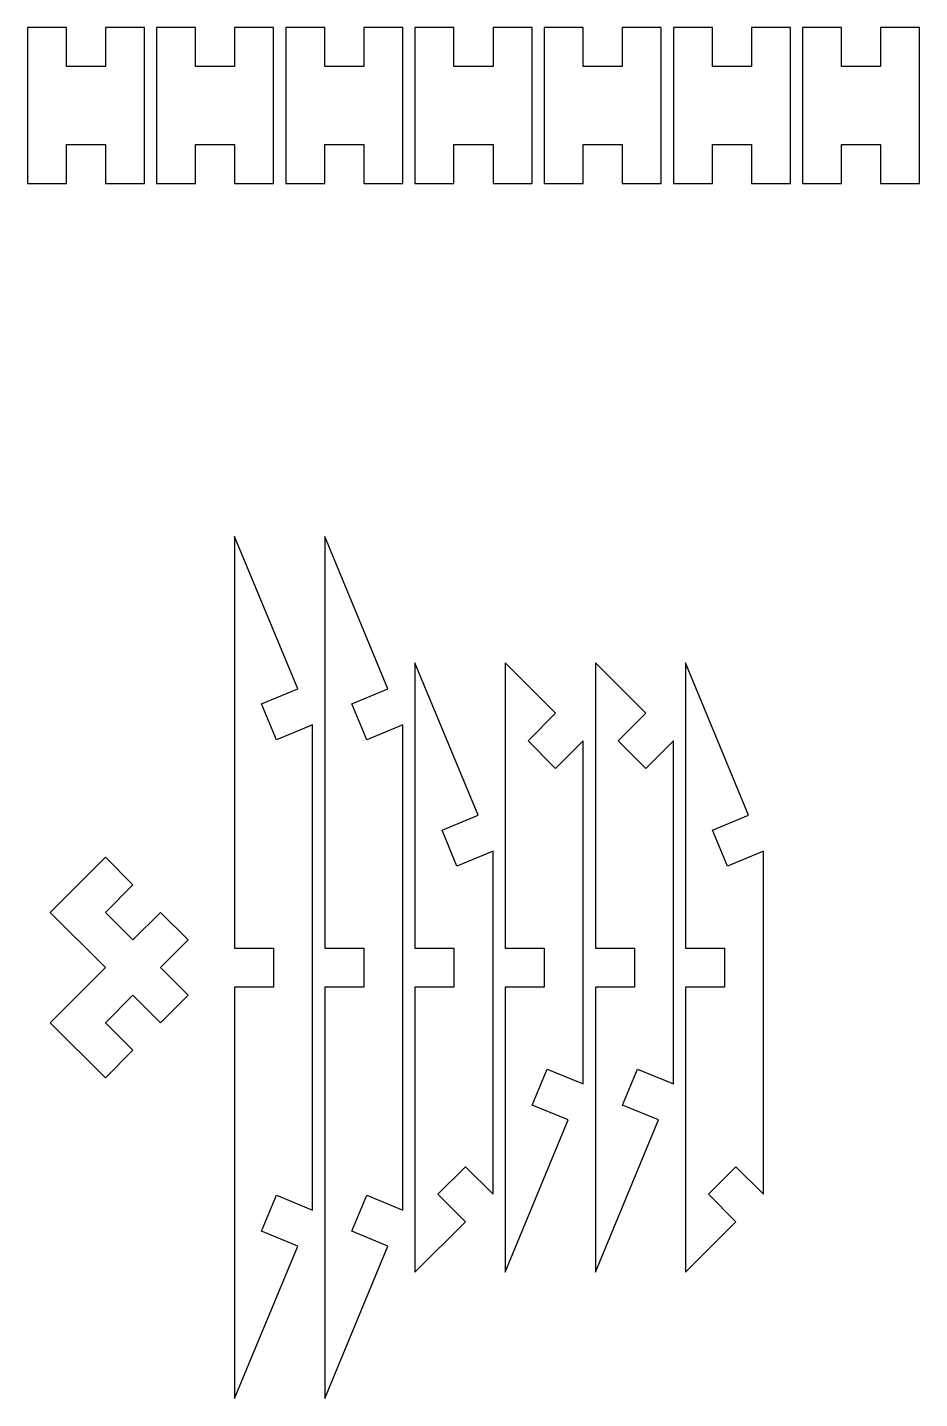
# Model space of a CAD drawing. Header units: metres. Extents: x -6 to 67, y -35 to 77.
import ezdxf

# ---------------------------------------------------------------- set-up
doc = ezdxf.new("R2010")
doc.units = ezdxf.units.M

msp = doc.modelspace()

# ---------------------------------------------------------------- linework, layer by layer
for p, q in [((-3.19998, 77.1107), (-6.39999, 77.1107)), ((-6.39999, 77.1107), (-6.39999, 64.3107)), ((-3.2, 73.9107), (-3.19998, 77.1107)), ((3.2, 77.1107), (0, 77.1107)), ((0, 77.1107), (0, 73.9107)), ((3.2, 64.3107), (3.2, 77.1107)), ((7.40001, 77.1107), (4.2, 77.1107)), ((4.2, 77.1107), (4.2, 64.3107)), ((7.39999, 73.9107), (7.40001, 77.1107)), ((13.8, 77.1107), (10.6, 77.1107)), ((10.6, 77.1107), (10.6, 73.9107)), ((13.8, 64.3107), (13.8, 77.1107)), ((18, 77.1107), (14.8, 77.1107)), ((14.8, 77.1107), (14.8, 64.3107)), ((18, 73.9107), (18, 77.1107)), ((24.4, 77.1107), (21.2, 77.1107)), ((21.2, 77.1107), (21.2, 73.9107)), ((24.4, 64.3107), (24.4, 77.1107)), ((28.6, 77.1107), (25.4, 77.1107)), ((25.4, 77.1107), (25.4, 64.3107)), ((28.6, 73.9107), (28.6, 77.1107)), ((35, 77.1107), (31.8, 77.1107)), ((31.8, 77.1107), (31.8, 73.9107)), ((35, 64.3107), (35, 77.1107)), ((39.2, 77.1107), (36, 77.1107)), ((36, 77.1107), (36, 64.3107)), ((39.2, 73.9107), (39.2, 77.1107)), ((45.6, 77.1107), (42.4, 77.1107)), ((42.4, 77.1107), (42.4, 73.9107)), ((45.6, 64.3107), (45.6, 77.1107)), ((49.8, 77.1107), (46.6, 77.1107)), ((46.6, 77.1107), (46.6, 64.3107)), ((49.8, 73.9107), (49.8, 77.1107)), ((56.2, 77.1107), (53, 77.1107)), ((53, 77.1107), (53, 73.9107)), ((56.2, 64.3107), (56.2, 77.1107)), ((60.4, 77.1107), (57.2, 77.1107)), ((57.2, 77.1107), (57.2, 64.3107)), ((60.4, 73.9107), (60.4, 77.1107)), ((66.8, 77.1107), (63.6, 77.1107)), ((63.6, 77.1107), (63.6, 73.9107)), ((66.8, 64.3107), (66.8, 77.1107)), ((0, 73.9107), (-3.2, 73.9107)), ((10.6, 73.9107), (7.39999, 73.9107)), ((21.2, 73.9107), (18, 73.9107)), ((31.8, 73.9107), (28.6, 73.9107)), ((42.4, 73.9107), (39.2, 73.9107)), ((53, 73.9107), (49.8, 73.9107)), ((63.6, 73.9107), (60.4, 73.9107)), ((-3.2, 67.5107), (0, 67.5107)), ((-3.19998, 64.3107), (-3.2, 67.5107)), ((0, 67.5107), (0, 64.3107)), ((7.39999, 67.5107), (10.6, 67.5107)), ((7.40001, 64.3107), (7.39999, 67.5107)), ((10.6, 67.5107), (10.6, 64.3107)), ((18, 67.5107), (21.2, 67.5107)), ((18, 64.3107), (18, 67.5107)), ((21.2, 67.5107), (21.2, 64.3107)), ((28.6, 67.5107), (31.8, 67.5107)), ((28.6, 64.3107), (28.6, 67.5107)), ((31.8, 67.5107), (31.8, 64.3107)), ((39.2, 67.5107), (42.4, 67.5107)), ((39.2, 64.3107), (39.2, 67.5107)), ((42.4, 67.5107), (42.4, 64.3107)), ((49.8, 67.5107), (53, 67.5107)), ((49.8, 64.3107), (49.8, 67.5107)), ((53, 67.5107), (53, 64.3107)), ((60.4, 67.5107), (63.6, 67.5107)), ((60.4, 64.3107), (60.4, 67.5107)), ((63.6, 67.5107), (63.6, 64.3107)), ((-6.39999, 64.3107), (-3.19998, 64.3107)), ((0, 64.3107), (3.2, 64.3107)), ((4.2, 64.3107), (7.40001, 64.3107)), ((10.6, 64.3107), (13.8, 64.3107)), ((14.8, 64.3107), (18, 64.3107)), ((21.2, 64.3107), (24.4, 64.3107)), ((25.4, 64.3107), (28.6, 64.3107)), ((31.8, 64.3107), (35, 64.3107)), ((36, 64.3107), (39.2, 64.3107)), ((42.4, 64.3107), (45.6, 64.3107)), ((46.6, 64.3107), (49.8, 64.3107)), ((53, 64.3107), (56.2, 64.3107)), ((57.2, 64.3107), (60.4, 64.3107)), ((63.6, 64.3107), (66.8, 64.3107)), ((15.7754, 22.8608), (10.6, 35.3553)), ((10.6, 35.3553), (10.6, 1.59999)), ((23.1754, 22.8608), (18, 35.3553)), ((18, 35.3553), (18, 1.59999)), ((30.5754, 12.5054), (25.4, 25)), ((25.4, 25), (25.4, 1.59999)), ((36.9372, 20.8627), (32.8, 25)), ((32.8, 25), (32.8, 1.59999)), ((44.3372, 20.8627), (40.2, 25)), ((40.2, 25), (40.2, 1.59999)), ((52.7754, 12.5054), (47.6, 25)), ((47.6, 25), (47.6, 1.59999)), ((12.819, 21.6362), (15.7754, 22.8608)), ((20.219, 21.6362), (23.1754, 22.8608)), ((14.0436, 18.6798), (12.819, 21.6362)), ((21.4436, 18.6798), (20.219, 21.6362)), ((34.6745, 18.6), (36.9372, 20.8627)), ((42.0745, 18.6), (44.3372, 20.8627)), ((17, 19.9044), (14.0436, 18.6798)), ((17, -19.9044), (17, 19.9044)), ((24.4, 19.9044), (21.4436, 18.6798)), ((24.4, -19.9044), (24.4, 19.9044)), ((36.9372, 16.3372), (34.6745, 18.6)), ((39.2, 18.6), (36.9372, 16.3372)), ((39.2, -9.54903), (39.2, 18.6)), ((44.3372, 16.3372), (42.0745, 18.6)), ((46.6, 18.6), (44.3372, 16.3372)), ((46.6, -9.54903), (46.6, 18.6)), ((27.619, 11.2809), (30.5754, 12.5054)), ((49.819, 11.2809), (52.7754, 12.5054)), ((28.8436, 8.32445), (27.619, 11.2809)), ((51.0436, 8.32445), (49.819, 11.2809)), ((0, 9.05095), (-4.52547, 4.52547)), ((2.26274, 6.78821), (0, 9.05095)), ((31.8, 9.54903), (28.8436, 8.32445)), ((31.8, -18.6), (31.8, 9.54903)), ((54, 9.54903), (51.0436, 8.32445)), ((54, -18.6), (54, 9.54903)), ((0, 4.52547), (2.26274, 6.78821)), ((-4.52547, 4.52547), (0.00002, 0)), ((2.26274, 2.26274), (0, 4.52547)), ((4.52547, 4.52547), (2.26274, 2.26274)), ((6.78821, 2.26274), (4.52547, 4.52547)), ((4.52547, 0), (6.78821, 2.26274)), ((10.6, 1.59999), (13.8, 1.59999)), ((13.8, 1.59999), (13.8, -1.59999)), ((18, 1.59999), (21.2, 1.59999)), ((21.2, 1.59999), (21.2, -1.59999)), ((25.4, 1.59999), (28.6, 1.59999)), ((28.6, 1.59999), (28.6, -1.59999)), ((32.8, 1.59999), (36, 1.59999)), ((36, 1.59999), (36, -1.59999)), ((40.2, 1.59999), (43.4, 1.59999)), ((43.4, 1.59999), (43.4, -1.59999)), ((47.6, 1.59999), (50.8, 1.59999)), ((50.8, 1.59999), (50.8, -1.59999)), ((0.00002, 0), (-4.52547, -4.52547)), ((6.78821, -2.26274), (4.52547, 0)), ((13.8, -1.59999), (10.6, -1.59999)), ((10.6, -1.59999), (10.6, -35.3553)), ((21.2, -1.59999), (18, -1.59999)), ((18, -1.59999), (18, -35.3553)), ((28.6, -1.59999), (25.4, -1.59999)), ((25.4, -1.59999), (25.4, -25)), ((36, -1.59999), (32.8, -1.59999)), ((32.8, -1.59999), (32.8, -25)), ((43.4, -1.59999), (40.2, -1.59999)), ((40.2, -1.59999), (40.2, -25)), ((50.8, -1.59999), (47.6, -1.59999)), ((47.6, -1.59999), (47.6, -25)), ((0, -4.52547), (2.26274, -2.26274)), ((2.26274, -2.26274), (4.52547, -4.52547)), ((4.52547, -4.52547), (6.78821, -2.26274)), ((-4.52547, -4.52547), (0, -9.05095)), ((2.26274, -6.78821), (0, -4.52547)), ((0, -9.05095), (2.26274, -6.78821)), ((35.019, -11.2809), (36.2436, -8.32445)), ((36.2436, -8.32445), (39.2, -9.54903)), ((42.419, -11.2809), (43.6436, -8.32445)), ((43.6436, -8.32445), (46.6, -9.54903)), ((37.9754, -12.5054), (35.019, -11.2809)), ((45.3754, -12.5054), (42.419, -11.2809)), ((32.8, -25), (37.9754, -12.5054)), ((40.2, -25), (45.3754, -12.5054)), ((27.2745, -18.6), (29.5372, -16.3372)), ((29.5372, -16.3372), (31.8, -18.6)), ((49.4745, -18.6), (51.7372, -16.3372)), ((51.7372, -16.3372), (54, -18.6)), ((12.819, -21.6362), (14.0436, -18.6798)), ((14.0436, -18.6798), (17, -19.9044)), ((20.219, -21.6362), (21.4436, -18.6798)), ((21.4436, -18.6798), (24.4, -19.9044)), ((29.5372, -20.8627), (27.2745, -18.6)), ((51.7372, -20.8627), (49.4745, -18.6)), ((25.4, -25), (29.5372, -20.8627)), ((47.6, -25), (51.7372, -20.8627)), ((15.7754, -22.8608), (12.819, -21.6362)), ((23.1754, -22.8608), (20.219, -21.6362)), ((10.6, -35.3553), (15.7754, -22.8608)), ((18, -35.3553), (23.1754, -22.8608))]:
    msp.add_line(p, q)

doc.saveas('drawing.dxf')
